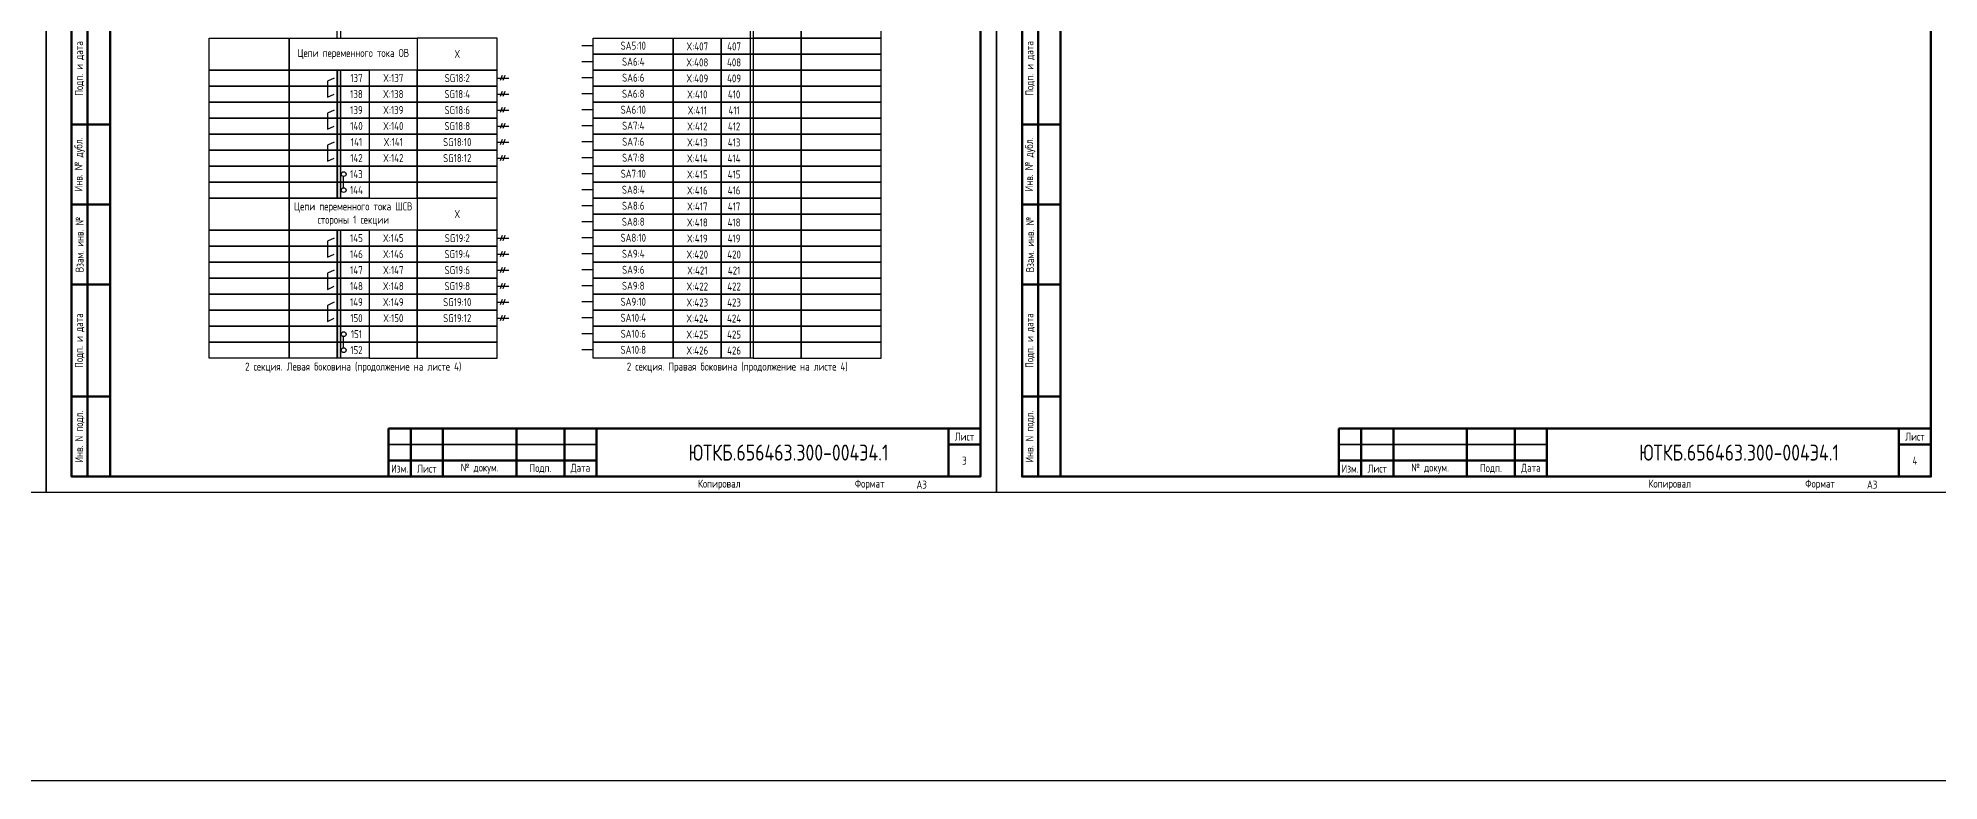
# Model space of a CAD drawing. Header units: millimetres. Extents: x -1612 to 9998, y -90 to 1220.
# Drawn here: x 8572 to 9166, y -90 to 142 of the extents above; entities that cross this region are included whole.
import ezdxf

# ---------------------------------------------------------------- set-up
doc = ezdxf.new("R2010")
doc.units = ezdxf.units.MM
doc.styles.add('Gost_type_A', font='GOST_0.TTF')

# ---------------------------------------------------------------- blocks, each defined once
blk = doc.blocks.new('Штамп левый нижний')
at = {"lineweight": 50}
for points in [[(-12, 145), (-7, 145), (-7, 110), (-12, 110)], [(-7, 145), (0, 145), (0, 110), (-7, 110)], [(-12, 110), (-7, 110), (-7, 85), (-12, 85)], [(-7, 110), (0, 110), (0, 85), (-7, 85)], [(-12, 85), (-7, 85), (-7, 60), (-12, 60)], [(-7, 85), (0, 85), (0, 60), (-7, 60)], [(-12, 60), (-7, 60), (-7, 25), (-12, 25)], [(-7, 60), (0, 60), (0, 25), (-7, 25)], [(-12, 25), (-7, 25), (-7, 0), (-12, 0)], [(-7, 25), (0, 25), (0, 0), (-7, 0)]]:
    blk.add_lwpolyline(points, close=True, dxfattribs=at)
at = {"char_height": 2.5, "attachment_point": 5, "rotation": 90, "style": 'Gost_type_A'}
for s, insert, width in [('Подп. и дата', (-9.5, 127.5), 35), ('Инв. № дубл.', (-9.5, 97.5), 25), ('Взам. инв. №', (-9.5, 72.5), 25), ('Подп. и дата', (-9.5, 42.5), 35), ('Инв. N подл.', (-9.5, 12.5), 25)]:
    blk.add_mtext(s, dxfattribs=dict(at, insert=insert, width=width))
blk = doc.blocks.new('Штамп малый нижний')
at = {"lineweight": 50}
for points in [[(-185, 15), (-178, 15), (-178, 5), (-185, 5)], [(-178, 15), (-168, 15), (-168, 5), (-178, 5)], [(-168, 15), (-145, 15), (-145, 5), (-168, 5)], [(-145, 15), (-130, 15), (-130, 5), (-145, 5)], [(-130, 15), (-120, 15), (-120, 5), (-130, 5)], [(-120, 15), (-10, 15), (-10, 0), (-120, 0)], [(-10, 15), (0, 15), (0, 10), (-10, 10)], [(-10, 10), (0, 10), (0, 0), (-10, 0)], [(-185, 5), (-178, 5), (-178, 0), (-185, 0)], [(-178, 5), (-168, 5), (-168, 0), (-178, 0)], [(-168, 5), (-145, 5), (-145, 0), (-168, 0)], [(-145, 5), (-130, 5), (-130, 0), (-145, 0)], [(-130, 5), (-120, 5), (-120, 0), (-130, 0)]]:
    blk.add_lwpolyline(points, close=True, dxfattribs=at)
for points in [[(-185, 15), (-178, 15), (-178, 10), (-185, 10)], [(-178, 15), (-168, 15), (-168, 10), (-178, 10)], [(-168, 15), (-145, 15), (-145, 10), (-168, 10)], [(-145, 15), (-130, 15), (-130, 10), (-145, 10)], [(-130, 15), (-120, 15), (-120, 10), (-130, 10)], [(-185, 10), (-178, 10), (-178, 5), (-185, 5)], [(-178, 10), (-168, 10), (-168, 5), (-178, 5)], [(-168, 10), (-145, 10), (-145, 5), (-168, 5)], [(-145, 10), (-130, 10), (-130, 5), (-145, 5)], [(-130, 10), (-120, 10), (-120, 5), (-130, 5)]]:
    blk.add_lwpolyline(points, close=True)
at = {"char_height": 2.5, "style": 'Gost_type_A'}
for s, insert, width, attachment_point in [('Лист', (-5, 12.5), 10, 5), ('Изм.', (-181.5, 2.5), 7, 5), ('Лист', (-173, 2.5), 10, 5), ('№ докум.', (-156.5, 2.5), 23, 5), ('Подп.', (-137.5, 2.5), 15, 5), ('Дата', (-125, 2.5), 10, 5), ('Копировал', (-75, -2.53), 13.1202, 6), ('Формат', (-30, -2.53), 13.1202, 6)]:
    blk.add_mtext(s, dxfattribs=dict(at, insert=insert, width=width, attachment_point=attachment_point))

msp = doc.modelspace()

# ---------------------------------------------------------------- hatches: boundary and pattern name
h = msp.add_hatch(color=256)
h.dxf.hatch_style = 1
h.paths.add_polyline_path([(8666, 132.07), (8665, 132.07), (8665, 92.07), (8666, 92.07)])
h = msp.add_hatch(color=256)
h.dxf.hatch_style = 1
h.paths.add_polyline_path([(8666, 82.07), (8665, 82.07), (8665, 42.07), (8666, 42.07)])

# ---------------------------------------------------------------- linework, layer by layer
for p, q in [((8794, 327.07), (8794, 42.07)), ((8745, 139.68), (8741.38, 139.68)), ((8745, 134.68), (8741.38, 134.68)), ((8715, 129.57), (8718.62, 129.57)), ((8716.54, 130.38), (8715.96, 128.76)), ((8716.54, 125.38), (8715.96, 123.76)), ((8717.33, 130.38), (8716.75, 128.76)), ((8717.33, 125.38), (8716.75, 123.76)), ((8745, 129.68), (8741.38, 129.68)), ((8715, 124.57), (8718.62, 124.57)), ((8715, 119.57), (8718.62, 119.57)), ((8716.54, 120.38), (8715.96, 118.76)), ((8717.33, 120.38), (8716.75, 118.76)), ((8745, 124.68), (8741.38, 124.68)), ((8745, 119.68), (8741.38, 119.68)), ((8715, 114.57), (8718.62, 114.57)), ((8716.54, 115.38), (8715.96, 113.76)), ((8717.33, 115.38), (8716.75, 113.76)), ((8745, 114.68), (8741.38, 114.68)), ((8715, 109.57), (8718.62, 109.57)), ((8716.54, 110.38), (8715.96, 108.76)), ((8717.33, 110.38), (8716.75, 108.76)), ((8745, 109.68), (8741.38, 109.68)), ((8715, 104.57), (8718.62, 104.57)), ((8716.54, 105.38), (8715.96, 103.76)), ((8717.33, 105.38), (8716.75, 103.76)), ((8745, 104.68), (8741.38, 104.68)), ((8667, 95.32), (8667, 98.82)), ((8745, 99.68), (8741.38, 99.68)), ((8745, 94.68), (8741.38, 94.68)), ((8745, 89.68), (8741.38, 89.68)), ((8745, 84.68), (8741.38, 84.68)), ((8715, 79.57), (8718.62, 79.57)), ((8716.54, 80.38), (8715.96, 78.76)), ((8717.33, 80.38), (8716.75, 78.76)), ((8745, 79.68), (8741.38, 79.68)), ((8715, 74.57), (8718.62, 74.57)), ((8716.54, 75.38), (8715.96, 73.76)), ((8717.33, 75.38), (8716.75, 73.76)), ((8745, 74.68), (8741.38, 74.68)), ((8715, 69.57), (8718.62, 69.57)), ((8716.54, 70.38), (8715.96, 68.76)), ((8716.54, 65.38), (8715.96, 63.76)), ((8717.33, 70.38), (8716.75, 68.76)), ((8717.33, 65.38), (8716.75, 63.76)), ((8745, 69.68), (8741.38, 69.68)), ((8715, 64.57), (8718.62, 64.57)), ((8715, 59.57), (8718.62, 59.57)), ((8716.54, 60.38), (8715.96, 58.76)), ((8717.33, 60.38), (8716.75, 58.76)), ((8745, 64.68), (8741.38, 64.68)), ((8745, 59.68), (8741.38, 59.68)), ((8715, 54.57), (8718.62, 54.57)), ((8716.54, 55.38), (8715.96, 53.76)), ((8717.33, 55.38), (8716.75, 53.76)), ((8745, 54.68), (8741.38, 54.68)), ((8667, 45.32), (8667, 48.82)), ((8745, 49.68), (8741.38, 49.68)), ((8745, 44.68), (8741.38, 44.68))]:
    msp.add_line(p, q)
for points in [[(-1612, 1220), (9998.36, 1220), (9998.36, -90), (-1612, -90)], [(8574, 420.07), (8574, 0.07), (8277, 0.07), (8277, 420.07)], [(8871, 420.07), (8871, 0.07), (8574, 0.07), (8574, 420.07)], [(9168, 420.07), (9168, 0.07), (8871, 0.07), (8871, 420.07)], [(8810, 147.07), (8795, 147.07), (8795, 142.07), (8810, 142.07)], [(8835, 147.07), (8810, 147.07), (8810, 142.07), (8835, 142.07)], [(8625, 142.07), (8650, 142.07), (8650, 132.07), (8625, 132.07)], [(8650, 142.07), (8690, 142.07), (8690, 132.07), (8650, 132.07)], [(8715, 142.07), (8690, 142.07), (8690, 132.07), (8715, 132.07)], [(8745, 142.07), (8770, 142.07), (8770, 137.07), (8745, 137.07)], [(8745, 137.07), (8770, 137.07), (8770, 132.07), (8745, 132.07)], [(8770, 142.07), (8785, 142.07), (8785, 137.07), (8770, 137.07)], [(8770, 137.07), (8785, 137.07), (8785, 132.07), (8770, 132.07)], [(8785, 142.07), (8795, 142.07), (8795, 137.07), (8785, 137.07)], [(8785, 137.07), (8795, 137.07), (8795, 132.07), (8785, 132.07)], [(8810, 142.07), (8795, 142.07), (8795, 137.07), (8810, 137.07)], [(8810, 137.07), (8795, 137.07), (8795, 132.07), (8810, 132.07)], [(8835, 142.07), (8810, 142.07), (8810, 137.07), (8835, 137.07)], [(8835, 137.07), (8810, 137.07), (8810, 132.07), (8835, 132.07)], [(8625, 132.07), (8650, 132.07), (8650, 127.07), (8625, 127.07)], [(8650, 132.07), (8665, 132.07), (8665, 127.07), (8650, 127.07)], [(8665, 132.07), (8675, 132.07), (8675, 127.07), (8665, 127.07)], [(8690, 132.07), (8675, 132.07), (8675, 127.07), (8690, 127.07)], [(8715, 132.07), (8690, 132.07), (8690, 127.07), (8715, 127.07)], [(8745, 132.07), (8770, 132.07), (8770, 127.07), (8745, 127.07)], [(8770, 132.07), (8785, 132.07), (8785, 127.07), (8770, 127.07)], [(8785, 132.07), (8795, 132.07), (8795, 127.07), (8785, 127.07)], [(8810, 132.07), (8795, 132.07), (8795, 127.07), (8810, 127.07)], [(8835, 132.07), (8810, 132.07), (8810, 127.07), (8835, 127.07)], [(8625, 127.07), (8650, 127.07), (8650, 122.07), (8625, 122.07)], [(8650, 127.07), (8665, 127.07), (8665, 122.07), (8650, 122.07)], [(8665, 127.07), (8675, 127.07), (8675, 122.07), (8665, 122.07)], [(8690, 127.07), (8675, 127.07), (8675, 122.07), (8690, 122.07)], [(8715, 127.07), (8690, 127.07), (8690, 122.07), (8715, 122.07)], [(8745, 127.07), (8770, 127.07), (8770, 122.07), (8745, 122.07)], [(8770, 127.07), (8785, 127.07), (8785, 122.07), (8770, 122.07)], [(8785, 127.07), (8795, 127.07), (8795, 122.07), (8785, 122.07)], [(8810, 127.07), (8795, 127.07), (8795, 122.07), (8810, 122.07)], [(8835, 127.07), (8810, 127.07), (8810, 122.07), (8835, 122.07)], [(8625, 122.07), (8650, 122.07), (8650, 117.07), (8625, 117.07)], [(8650, 122.07), (8665, 122.07), (8665, 117.07), (8650, 117.07)], [(8665, 122.07), (8675, 122.07), (8675, 117.07), (8665, 117.07)], [(8690, 122.07), (8675, 122.07), (8675, 117.07), (8690, 117.07)], [(8715, 122.07), (8690, 122.07), (8690, 117.07), (8715, 117.07)], [(8745, 122.07), (8770, 122.07), (8770, 117.07), (8745, 117.07)], [(8770, 122.07), (8785, 122.07), (8785, 117.07), (8770, 117.07)], [(8785, 122.07), (8795, 122.07), (8795, 117.07), (8785, 117.07)], [(8810, 122.07), (8795, 122.07), (8795, 117.07), (8810, 117.07)], [(8835, 122.07), (8810, 122.07), (8810, 117.07), (8835, 117.07)], [(8625, 117.07), (8650, 117.07), (8650, 112.07), (8625, 112.07)], [(8650, 117.07), (8665, 117.07), (8665, 112.07), (8650, 112.07)], [(8665, 117.07), (8675, 117.07), (8675, 112.07), (8665, 112.07)], [(8690, 117.07), (8675, 117.07), (8675, 112.07), (8690, 112.07)], [(8715, 117.07), (8690, 117.07), (8690, 112.07), (8715, 112.07)], [(8745, 117.07), (8770, 117.07), (8770, 112.07), (8745, 112.07)], [(8770, 117.07), (8785, 117.07), (8785, 112.07), (8770, 112.07)], [(8785, 117.07), (8795, 117.07), (8795, 112.07), (8785, 112.07)], [(8810, 117.07), (8795, 117.07), (8795, 112.07), (8810, 112.07)], [(8835, 117.07), (8810, 117.07), (8810, 112.07), (8835, 112.07)], [(8625, 112.07), (8650, 112.07), (8650, 107.07), (8625, 107.07)], [(8625, 107.07), (8650, 107.07), (8650, 102.07), (8625, 102.07)], [(8650, 112.07), (8665, 112.07), (8665, 107.07), (8650, 107.07)], [(8650, 107.07), (8665, 107.07), (8665, 102.07), (8650, 102.07)], [(8665, 112.07), (8675, 112.07), (8675, 107.07), (8665, 107.07)], [(8665, 107.07), (8675, 107.07), (8675, 102.07), (8665, 102.07)], [(8690, 112.07), (8675, 112.07), (8675, 107.07), (8690, 107.07)], [(8690, 107.07), (8675, 107.07), (8675, 102.07), (8690, 102.07)], [(8715, 112.07), (8690, 112.07), (8690, 107.07), (8715, 107.07)], [(8715, 107.07), (8690, 107.07), (8690, 102.07), (8715, 102.07)], [(8745, 112.07), (8770, 112.07), (8770, 107.07), (8745, 107.07)], [(8745, 107.07), (8770, 107.07), (8770, 102.07), (8745, 102.07)], [(8770, 112.07), (8785, 112.07), (8785, 107.07), (8770, 107.07)], [(8770, 107.07), (8785, 107.07), (8785, 102.07), (8770, 102.07)], [(8785, 112.07), (8795, 112.07), (8795, 107.07), (8785, 107.07)], [(8785, 107.07), (8795, 107.07), (8795, 102.07), (8785, 102.07)], [(8810, 112.07), (8795, 112.07), (8795, 107.07), (8810, 107.07)], [(8810, 107.07), (8795, 107.07), (8795, 102.07), (8810, 102.07)], [(8835, 112.07), (8810, 112.07), (8810, 107.07), (8835, 107.07)], [(8835, 107.07), (8810, 107.07), (8810, 102.07), (8835, 102.07)], [(8625, 102.07), (8650, 102.07), (8650, 97.07), (8625, 97.07)], [(8650, 102.07), (8665, 102.07), (8665, 97.07), (8650, 97.07)], [(8665, 102.07), (8675, 102.07), (8675, 97.07), (8665, 97.07)], [(8690, 102.07), (8675, 102.07), (8675, 97.07), (8690, 97.07)], [(8715, 102.07), (8690, 102.07), (8690, 97.07), (8715, 97.07)], [(8745, 102.07), (8770, 102.07), (8770, 97.07), (8745, 97.07)], [(8770, 102.07), (8785, 102.07), (8785, 97.07), (8770, 97.07)], [(8785, 102.07), (8795, 102.07), (8795, 97.07), (8785, 97.07)], [(8810, 102.07), (8795, 102.07), (8795, 97.07), (8810, 97.07)], [(8835, 102.07), (8810, 102.07), (8810, 97.07), (8835, 97.07)], [(8625, 97.07), (8650, 97.07), (8650, 92.07), (8625, 92.07)], [(8650, 97.07), (8665, 97.07), (8665, 92.07), (8650, 92.07)], [(8665, 97.07), (8675, 97.07), (8675, 92.07), (8665, 92.07)], [(8690, 97.07), (8675, 97.07), (8675, 92.07), (8690, 92.07)], [(8715, 97.07), (8690, 97.07), (8690, 92.07), (8715, 92.07)], [(8745, 97.07), (8770, 97.07), (8770, 92.07), (8745, 92.07)], [(8770, 97.07), (8785, 97.07), (8785, 92.07), (8770, 92.07)], [(8785, 97.07), (8795, 97.07), (8795, 92.07), (8785, 92.07)], [(8810, 97.07), (8795, 97.07), (8795, 92.07), (8810, 92.07)], [(8835, 97.07), (8810, 97.07), (8810, 92.07), (8835, 92.07)], [(8625, 92.07), (8650, 92.07), (8650, 82.07), (8625, 82.07)], [(8650, 92.07), (8690, 92.07), (8690, 82.07), (8650, 82.07)], [(8715, 92.07), (8690, 92.07), (8690, 82.07), (8715, 82.07)], [(8745, 92.07), (8770, 92.07), (8770, 87.07), (8745, 87.07)], [(8770, 92.07), (8785, 92.07), (8785, 87.07), (8770, 87.07)], [(8785, 92.07), (8795, 92.07), (8795, 87.07), (8785, 87.07)], [(8810, 92.07), (8795, 92.07), (8795, 87.07), (8810, 87.07)], [(8835, 92.07), (8810, 92.07), (8810, 87.07), (8835, 87.07)], [(8745, 87.07), (8770, 87.07), (8770, 82.07), (8745, 82.07)], [(8770, 87.07), (8785, 87.07), (8785, 82.07), (8770, 82.07)], [(8785, 87.07), (8795, 87.07), (8795, 82.07), (8785, 82.07)], [(8810, 87.07), (8795, 87.07), (8795, 82.07), (8810, 82.07)], [(8835, 87.07), (8810, 87.07), (8810, 82.07), (8835, 82.07)], [(8625, 82.07), (8650, 82.07), (8650, 77.07), (8625, 77.07)], [(8650, 82.07), (8665, 82.07), (8665, 77.07), (8650, 77.07)], [(8665, 82.07), (8675, 82.07), (8675, 77.07), (8665, 77.07)], [(8690, 82.07), (8675, 82.07), (8675, 77.07), (8690, 77.07)], [(8715, 82.07), (8690, 82.07), (8690, 77.07), (8715, 77.07)], [(8745, 82.07), (8770, 82.07), (8770, 77.07), (8745, 77.07)], [(8770, 82.07), (8785, 82.07), (8785, 77.07), (8770, 77.07)], [(8785, 82.07), (8795, 82.07), (8795, 77.07), (8785, 77.07)], [(8810, 82.07), (8795, 82.07), (8795, 77.07), (8810, 77.07)], [(8835, 82.07), (8810, 82.07), (8810, 77.07), (8835, 77.07)], [(8625, 77.07), (8650, 77.07), (8650, 72.07), (8625, 72.07)], [(8625, 72.07), (8650, 72.07), (8650, 67.07), (8625, 67.07)], [(8650, 77.07), (8665, 77.07), (8665, 72.07), (8650, 72.07)], [(8650, 72.07), (8665, 72.07), (8665, 67.07), (8650, 67.07)], [(8665, 77.07), (8675, 77.07), (8675, 72.07), (8665, 72.07)], [(8665, 72.07), (8675, 72.07), (8675, 67.07), (8665, 67.07)], [(8690, 77.07), (8675, 77.07), (8675, 72.07), (8690, 72.07)], [(8690, 72.07), (8675, 72.07), (8675, 67.07), (8690, 67.07)], [(8715, 77.07), (8690, 77.07), (8690, 72.07), (8715, 72.07)], [(8715, 72.07), (8690, 72.07), (8690, 67.07), (8715, 67.07)], [(8745, 77.07), (8770, 77.07), (8770, 72.07), (8745, 72.07)], [(8745, 72.07), (8770, 72.07), (8770, 67.07), (8745, 67.07)], [(8770, 77.07), (8785, 77.07), (8785, 72.07), (8770, 72.07)], [(8770, 72.07), (8785, 72.07), (8785, 67.07), (8770, 67.07)], [(8785, 77.07), (8795, 77.07), (8795, 72.07), (8785, 72.07)], [(8785, 72.07), (8795, 72.07), (8795, 67.07), (8785, 67.07)], [(8810, 77.07), (8795, 77.07), (8795, 72.07), (8810, 72.07)], [(8810, 72.07), (8795, 72.07), (8795, 67.07), (8810, 67.07)], [(8835, 77.07), (8810, 77.07), (8810, 72.07), (8835, 72.07)], [(8835, 72.07), (8810, 72.07), (8810, 67.07), (8835, 67.07)], [(8625, 67.07), (8650, 67.07), (8650, 62.07), (8625, 62.07)], [(8650, 67.07), (8665, 67.07), (8665, 62.07), (8650, 62.07)], [(8665, 67.07), (8675, 67.07), (8675, 62.07), (8665, 62.07)], [(8690, 67.07), (8675, 67.07), (8675, 62.07), (8690, 62.07)], [(8715, 67.07), (8690, 67.07), (8690, 62.07), (8715, 62.07)], [(8745, 67.07), (8770, 67.07), (8770, 62.07), (8745, 62.07)], [(8770, 67.07), (8785, 67.07), (8785, 62.07), (8770, 62.07)], [(8785, 67.07), (8795, 67.07), (8795, 62.07), (8785, 62.07)], [(8810, 67.07), (8795, 67.07), (8795, 62.07), (8810, 62.07)], [(8835, 67.07), (8810, 67.07), (8810, 62.07), (8835, 62.07)], [(8625, 62.07), (8650, 62.07), (8650, 57.07), (8625, 57.07)], [(8650, 62.07), (8665, 62.07), (8665, 57.07), (8650, 57.07)], [(8665, 62.07), (8675, 62.07), (8675, 57.07), (8665, 57.07)], [(8690, 62.07), (8675, 62.07), (8675, 57.07), (8690, 57.07)], [(8715, 62.07), (8690, 62.07), (8690, 57.07), (8715, 57.07)], [(8745, 62.07), (8770, 62.07), (8770, 57.07), (8745, 57.07)], [(8770, 62.07), (8785, 62.07), (8785, 57.07), (8770, 57.07)], [(8785, 62.07), (8795, 62.07), (8795, 57.07), (8785, 57.07)], [(8810, 62.07), (8795, 62.07), (8795, 57.07), (8810, 57.07)], [(8835, 62.07), (8810, 62.07), (8810, 57.07), (8835, 57.07)], [(8625, 57.07), (8650, 57.07), (8650, 52.07), (8625, 52.07)], [(8650, 57.07), (8665, 57.07), (8665, 52.07), (8650, 52.07)], [(8665, 57.07), (8675, 57.07), (8675, 52.07), (8665, 52.07)], [(8690, 57.07), (8675, 57.07), (8675, 52.07), (8690, 52.07)], [(8715, 57.07), (8690, 57.07), (8690, 52.07), (8715, 52.07)], [(8745, 57.07), (8770, 57.07), (8770, 52.07), (8745, 52.07)], [(8770, 57.07), (8785, 57.07), (8785, 52.07), (8770, 52.07)], [(8785, 57.07), (8795, 57.07), (8795, 52.07), (8785, 52.07)], [(8810, 57.07), (8795, 57.07), (8795, 52.07), (8810, 52.07)], [(8835, 57.07), (8810, 57.07), (8810, 52.07), (8835, 52.07)], [(8625, 52.07), (8650, 52.07), (8650, 47.07), (8625, 47.07)], [(8650, 52.07), (8665, 52.07), (8665, 47.07), (8650, 47.07)], [(8665, 52.07), (8675, 52.07), (8675, 47.07), (8665, 47.07)], [(8690, 52.07), (8675, 52.07), (8675, 47.07), (8690, 47.07)], [(8715, 52.07), (8690, 52.07), (8690, 47.07), (8715, 47.07)], [(8745, 52.07), (8770, 52.07), (8770, 47.07), (8745, 47.07)], [(8770, 52.07), (8785, 52.07), (8785, 47.07), (8770, 47.07)], [(8785, 52.07), (8795, 52.07), (8795, 47.07), (8785, 47.07)], [(8810, 52.07), (8795, 52.07), (8795, 47.07), (8810, 47.07)], [(8835, 52.07), (8810, 52.07), (8810, 47.07), (8835, 47.07)], [(8625, 47.07), (8650, 47.07), (8650, 42.07), (8625, 42.07)], [(8650, 47.07), (8665, 47.07), (8665, 42.07), (8650, 42.07)], [(8665, 47.07), (8675, 47.07), (8675, 42.07), (8665, 42.07)], [(8690, 47.07), (8675, 47.07), (8675, 42.07), (8690, 42.07)], [(8715, 47.07), (8690, 47.07), (8690, 42.07), (8715, 42.07)], [(8745, 47.07), (8770, 47.07), (8770, 42.07), (8745, 42.07)], [(8770, 47.07), (8785, 47.07), (8785, 42.07), (8770, 42.07)], [(8785, 47.07), (8795, 47.07), (8795, 42.07), (8785, 42.07)], [(8810, 47.07), (8795, 47.07), (8795, 42.07), (8810, 42.07)], [(8835, 47.07), (8810, 47.07), (8810, 42.07), (8835, 42.07)]]:
    msp.add_lwpolyline(points, close=True)
at = {"lineweight": 50}
for points in [[(8866, 415.07), (8866, 5.07), (8594, 5.07), (8594, 415.07)], [(9163, 415.07), (9163, 5.07), (8891, 5.07), (8891, 415.07)]]:
    msp.add_lwpolyline(points, close=True, dxfattribs=at)
for points in [[(8665, 142.07), (8665, 182.07), (8666, 182.07), (8666, 142.07)], [(8665, 92.07), (8665, 132.07), (8666, 132.07), (8666, 92.07)], [(8664, 129.57), (8662, 128.57), (8662, 123.57), (8664, 124.57)], [(8664, 119.57), (8662, 118.57), (8662, 113.57), (8664, 114.57)], [(8664, 109.57), (8662, 108.57), (8662, 103.57), (8664, 104.57)], [(8664, 79.57), (8662, 78.57), (8662, 73.57), (8664, 74.57)], [(8665, 42.07), (8665, 82.07), (8666, 82.07), (8666, 42.07)], [(8664, 69.57), (8662, 68.57), (8662, 63.57), (8664, 64.57)], [(8664, 59.57), (8662, 58.57), (8662, 53.57), (8664, 54.57)]]:
    msp.add_lwpolyline(points)
for centre in [(8667, 99.57), (8667, 94.57), (8667, 49.57), (8667, 44.57)]:
    msp.add_circle(centre, 0.75)

# ---------------------------------------------------------------- block references
for name, p in [('Штамп левый нижний', (8594, 5.07)), ('Штамп левый нижний', (8891, 5.07)), ('Штамп малый нижний', (8866, 5.07)), ('Штамп малый нижний', (9163, 5.07))]:
    msp.add_blockref(name, p)

# ---------------------------------------------------------------- texts
at = {"style": 'Gost_type_A'}
for s, insert, char_height, width, attachment_point in [('Цепи переменного тока ОВ', (8670, 137.07), 2.5, 40, 5), ('X', (8702.5, 137.07), 2.5, 25, 5), ('SA5:10', (8757.5, 139.68), 2.5, 25, 5), ('SG18:2', (8702.5, 129.57), 2.5, 25, 5), ('SA6:4', (8757.5, 134.68), 2.5, 25, 5), ('SA6:6', (8757.5, 129.68), 2.5, 25, 5), ('SG18:4', (8702.5, 124.57), 2.5, 25, 5), ('SA6:8', (8757.5, 124.68), 2.5, 25, 5), ('SG18:6', (8702.5, 119.57), 2.5, 25, 5), ('SA6:10', (8757.5, 119.68), 2.5, 25, 5), ('SG18:8', (8702.5, 114.57), 2.5, 25, 5), ('SA7:4', (8757.5, 114.68), 2.5, 25, 5), ('SG18:10', (8702.5, 109.57), 2.5, 25, 5), ('SA7:6', (8757.5, 109.68), 2.5, 25, 5), ('SG18:12', (8702.5, 104.57), 2.5, 25, 5), ('SA7:8', (8757.5, 104.68), 2.5, 25, 5), ('SA7:10', (8757.5, 99.68), 2.5, 25, 5), ('SA8:4', (8757.5, 94.68), 2.5, 25, 5), ('Цепи переменного тока ШСВ\\Pстороны 1 секции', (8670, 87.07), 2.5, 40, 5), ('SA8:6', (8757.5, 89.68), 2.5, 25, 5), ('X', (8702.5, 87.07), 2.5, 25, 5), ('SA8:8', (8757.5, 84.68), 2.5, 25, 5), ('SG19:2', (8702.5, 79.57), 2.5, 25, 5), ('SA8:10', (8757.5, 79.68), 2.5, 25, 5), ('SG19:4', (8702.5, 74.57), 2.5, 25, 5), ('SA9:4', (8757.5, 74.68), 2.5, 25, 5), ('SG19:8', (8702.5, 64.57), 2.5, 25, 5), ('SG19:6', (8702.5, 69.57), 2.5, 25, 5), ('SA9:8', (8757.5, 64.68), 2.5, 25, 5), ('SA9:6', (8757.5, 69.68), 2.5, 25, 5), ('SG19:10', (8702.5, 59.57), 2.5, 25, 5), ('SA9:10', (8757.5, 59.68), 2.5, 25, 5), ('SG19:12', (8702.5, 54.57), 2.5, 25, 5), ('SA10:4', (8757.5, 54.68), 2.5, 25, 5), ('SA10:6', (8757.5, 49.68), 2.5, 25, 5), ('SA10:8', (8757.5, 44.68), 2.5, 25, 5), ('2 секция. Левая боковина (продолжение на листе 4)', (8670, 39.1), 2.5, 90, 5), ('2 секция. Правая боковина (продолжение на листе 4)', (8790, 39.1), 2.5, 90, 5), ('ЮТКБ.656463.300-004Э4.1', (8806, 12.57), 5, 120, 5), ('ЮТКБ.656463.300-004Э4.1', (9103, 12.57), 5, 120, 5), ('3', (8861, 10.07), 2.5, 10, 5), ('4', (9158, 10.07), 2.5, 10, 5), ('A3', (8846, 2.57), 2.5, 20, 4), ('A3', (8846, 2.57), 2.5, 20, 4), ('A3', (9143, 2.57), 2.5, 20, 4), ('A3', (9143, 2.57), 2.5, 20, 4)]:
    msp.add_mtext(s, dxfattribs=dict(at, insert=insert, char_height=char_height, width=width, attachment_point=attachment_point))
at = {"ltscale": 10, "char_height": 2.5, "attachment_point": 5, "style": 'Gost_type_A'}
for s, insert, width in [('X:407', (8777.5, 139.45), 15), ('407', (8789, 139.45), 8), ('137', (8671, 129.57), 8), ('X:137', (8682.5, 129.57), 15), ('X:408', (8777.5, 134.45), 15), ('X:409', (8777.5, 129.45), 15), ('408', (8789, 134.45), 8), ('409', (8789, 129.45), 8), ('138', (8671, 124.57), 8), ('X:138', (8682.5, 124.57), 15), ('X:410', (8777.5, 124.45), 15), ('410', (8789, 124.45), 8), ('139', (8671, 119.57), 8), ('X:139', (8682.5, 119.57), 15), ('X:411', (8777.5, 119.45), 15), ('411', (8789, 119.45), 8), ('140', (8671, 114.57), 8), ('X:140', (8682.5, 114.57), 15), ('X:412', (8777.5, 114.45), 15), ('412', (8789, 114.45), 8), ('141', (8671, 109.57), 8), ('X:141', (8682.5, 109.57), 15), ('X:413', (8777.5, 109.45), 15), ('413', (8789, 109.45), 8), ('142', (8671, 104.57), 8), ('X:142', (8682.5, 104.57), 15), ('X:414', (8777.5, 104.45), 15), ('414', (8789, 104.45), 8), ('144', (8671, 94.57), 8), ('143', (8671, 99.57), 8), ('X:415', (8777.5, 99.45), 15), ('X:416', (8777.5, 94.45), 15), ('415', (8789, 99.45), 8), ('416', (8789, 94.45), 8), ('X:417', (8777.5, 89.45), 15), ('417', (8789, 89.45), 8), ('X:418', (8777.5, 84.45), 15), ('418', (8789, 84.45), 8), ('145', (8671, 79.57), 8), ('X:145', (8682.5, 79.57), 15), ('X:419', (8777.5, 79.45), 15), ('419', (8789, 79.45), 8), ('146', (8671, 74.57), 8), ('X:146', (8682.5, 74.57), 15), ('X:420', (8777.5, 74.45), 15), ('420', (8789, 74.45), 8), ('148', (8671, 64.57), 8), ('147', (8671, 69.57), 8), ('X:148', (8682.5, 64.57), 15), ('X:147', (8682.5, 69.57), 15), ('X:422', (8777.5, 64.45), 15), ('X:421', (8777.5, 69.45), 15), ('422', (8789, 64.45), 8), ('421', (8789, 69.45), 8), ('149', (8671, 59.57), 8), ('X:149', (8682.5, 59.57), 15), ('X:423', (8777.5, 59.45), 15), ('423', (8789, 59.45), 8), ('150', (8671, 54.57), 8), ('X:150', (8682.5, 54.57), 15), ('X:424', (8777.5, 54.45), 15), ('424', (8789, 54.45), 8), ('151', (8671, 49.57), 8), ('X:425', (8777.5, 49.45), 15), ('425', (8789, 49.45), 8), ('152', (8671, 44.57), 8), ('X:426', (8777.5, 44.45), 15), ('426', (8789, 44.45), 8)]:
    msp.add_mtext(s, dxfattribs=dict(at, insert=insert, width=width))

doc.saveas('drawing.dxf')
